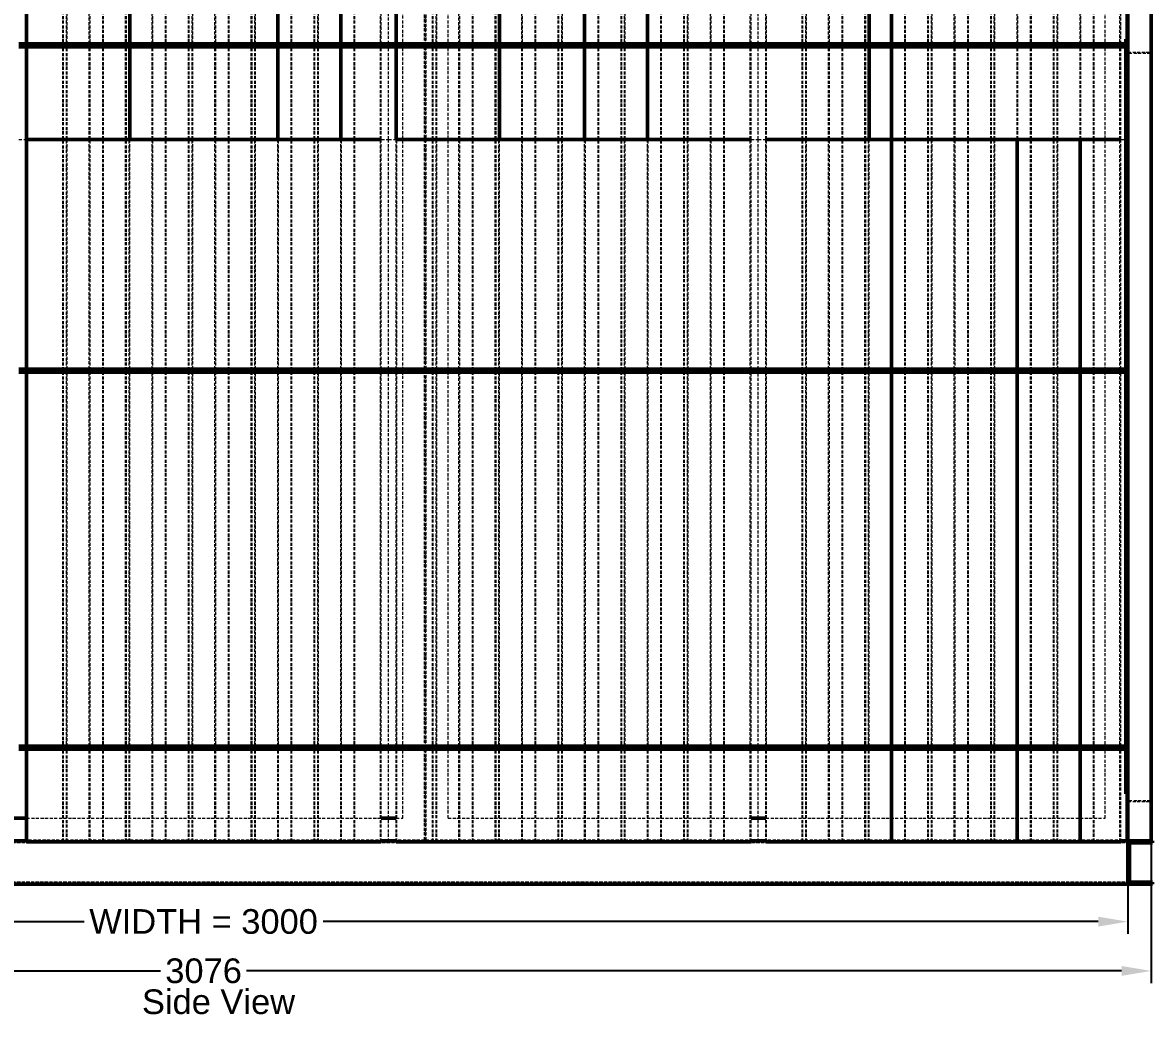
# Model space of a CAD drawing. Header units: millimetres. Extents: x 1091 to 14628, y 360 to 10440.
# Drawn here: x 2578 to 4412, y 6223 to 7833 of the extents above; entities that cross this region are included whole.
import ezdxf

# ---------------------------------------------------------------- set-up
doc = ezdxf.new("R2010")
doc.units = ezdxf.units.MM
doc.linetypes.add('Hidden', pattern=[15, 5, -3, 5, -2])
for name, color, linetype, lineweight in [('Default', 7, 'Continuous', 50), ('Edges', 7, 'Hidden', 15), ('HiddenEdges', 2, 'Hidden', 15), ('HiddenSilhouettes', 2, 'Hidden', 15), ('HiddenWires', 7, 'Hidden', 15), ('Silhouettes', 7, 'Continuous', 50), ('Wires', 7, 'Hidden', 15)]:
    doc.layers.add(name, color=color, linetype=linetype, lineweight=lineweight)
doc.layers.add('Dimension', color=7, linetype='Continuous', lineweight=50, true_color=0x6495ed)
doc.styles.add('Default', font='arial.ttf')
doc.dimstyles.get("Standard").update_dxf_attribs({"dimtxt": 0.18, "dimasz": 0.18, "dimexe": 0.18, "dimexo": 0.0625, "dimgap": 0.09, "dimtad": 0, "dimtih": 1, "dimtoh": 1, "dimdec": 4, "dimzin": 0, "dimdsep": 46, "dimtxsty": 'Standard', "dimcen": 0.09, "dimadec": 0, "dimazin": 0, "dimtfac": 1, "dimtdec": 4, "dimtofl": 0, "dimtmove": 0, "dimatfit": 3, "dimfxl": 1, "dimtolj": 1, "dimtzin": 0, "dimarcsym": 0})

# ---------------------------------------------------------------- blocks, each defined once
blk = doc.blocks.new('Left')
at = {"layer": 'Edges'}
for points in [[(-221.5, -575.2, 0), (-221.5, 31.8, 0)], [(-185.5, -575.2, 0), (-185.5, 31.8, 0)], [(-83.5, -575.2, 0), (-83.5, 31.8, 0)], [(-17.5, -575.2, 0), (-17.5, 31.8, 0)], [(18.5, -575.2, 0), (18.5, 31.8, 0)], [(84.5, -575.2, 0), (84.5, 31.8, 0)], [(186.5, -575.2, 0), (186.5, 31.8, 0)], [(288.5, -575.2, 0), (288.5, 31.8, 0)], [(378.5, -575.2, 0), (378.5, 31.8, 0)], [(414.5, -575.2, 0), (414.5, 31.8, 0)], [(516.5, -575.2, 0), (516.5, 31.8, 0)], [(582.5, -575.2, 0), (582.5, 31.8, 0)], [(684.5, -575.2, 0), (684.5, 31.8, 0)], [(786.5, -575.2, 0), (786.5, 31.8, 0)], [(822.5, -575.2, 0), (822.5, 31.8, 0)], [(888.5, -575.2, 0), (888.5, 31.8, 0)], [(912.5, -575.2, 0), (912.5, 31.8, 0)], [(978.5, -575.2, 0), (978.5, 31.8, 0)], [(1014.5, -575.2, 0), (1014.5, 31.8, 0)], [(1182.5, -575.2, 0), (1182.5, 31.8, 0)], [(1218.5, -575.2, 0), (1218.5, 31.8, 0)], [(1284.5, -575.2, 0), (1284.5, 31.8, 0)], [(1320.5, -575.2, 0), (1320.5, 31.8, 0)], [(1386.5, -575.2, 0), (1386.5, 31.8, 0)], [(1422.5, -575.2, 0), (1422.5, 31.8, 0)], [(1488.5, -575.2, 0), (1488.5, 31.8, 0)], [(-221.5, -730.2, 0), (-221.5, -580.2, 0)], [(-185.5, -730.2, 0), (-185.5, -580.2, 0)], [(-83.5, -730.2, 0), (-83.5, -580.2, 0)], [(-17.5, -730.2, 0), (-17.5, -580.2, 0)], [(18.5, -730.2, 0), (18.5, -580.2, 0)], [(84.5, -730.2, 0), (84.5, -580.2, 0)], [(186.5, -730.2, 0), (186.5, -580.2, 0)], [(288.5, -730.2, 0), (288.5, -580.2, 0)], [(378.5, -730.2, 0), (378.5, -580.2, 0)], [(414.5, -730.2, 0), (414.5, -580.2, 0)], [(516.5, -730.2, 0), (516.5, -580.2, 0)], [(582.5, -730.2, 0), (582.5, -580.2, 0)], [(684.5, -730.2, 0), (684.5, -580.2, 0)], [(786.5, -730.2, 0), (786.5, -580.2, 0)], [(822.5, -730.2, 0), (822.5, -580.2, 0)], [(888.5, -730.2, 0), (888.5, -580.2, 0)], [(912.5, -730.2, 0), (912.5, -580.2, 0)], [(978.5, -730.2, 0), (978.5, -580.2, 0)], [(1014.5, -730.2, 0), (1014.5, -580.2, 0)], [(1182.5, -730.2, 0), (1182.5, -580.2, 0)], [(1218.5, -730.2, 0), (1218.5, -580.2, 0)], [(1284.5, -730.2, 0), (1284.5, -580.2, 0)], [(1320.5, -730.2, 0), (1320.5, -580.2, 0)], [(1386.5, -730.2, 0), (1386.5, -580.2, 0)], [(1422.5, -730.2, 0), (1422.5, -580.2, 0)], [(1488.5, -730.2, 0), (1488.5, -580.2, 0)], [(-221.5, -1103.2, 0), (-221.5, -730.2, 0)], [(-185.5, -1103.2, 0), (-185.5, -730.2, 0)], [(-119.5, -1103.2, 0), (-119.5, -730.2, 0)], [(-83.5, -1103.2, 0), (-83.5, -730.2, 0)], [(-17.5, -1103.2, 0), (-17.5, -730.2, 0)], [(18.5, -1103.2, 0), (18.5, -730.2, 0)], [(84.5, -1103.2, 0), (84.5, -730.2, 0)], [(120.5, -1103.2, 0), (120.5, -730.2, 0)], [(186.5, -1103.2, 0), (186.5, -730.2, 0)], [(222.5, -1103.2, 0), (222.5, -730.2, 0)], [(288.5, -1103.2, 0), (288.5, -730.2, 0)], [(312.5, -1103.2, 0), (312.5, -730.2, 0)], [(378.5, -1103.2, 0), (378.5, -730.2, 0)], [(414.5, -1103.2, 0), (414.5, -730.2, 0)], [(480.5, -1103.2, 0), (480.5, -730.2, 0)], [(516.5, -1103.2, 0), (516.5, -730.2, 0)], [(582.5, -1103.2, 0), (582.5, -730.2, 0)], [(618.5, -1103.2, 0), (618.5, -730.2, 0)], [(684.5, -1103.2, 0), (684.5, -730.2, 0)], [(720.5, -1103.2, 0), (720.5, -730.2, 0)], [(786.5, -1103.2, 0), (786.5, -730.2, 0)], [(822.5, -1103.2, 0), (822.5, -730.2, 0)], [(888.5, -1103.2, 0), (888.5, -730.2, 0)], [(912.5, -1103.2, 0), (912.5, -730.2, 0)], [(978.5, -1103.2, 0), (978.5, -730.2, 0)], [(1014.5, -1103.2, 0), (1014.5, -730.2, 0)], [(1080.5, -1103.2, 0), (1080.5, -730.2, 0)], [(1182.5, -1103.2, 0), (1182.5, -730.2, 0)], [(1218.5, -1103.2, 0), (1218.5, -730.2, 0)], [(1284.5, -1103.2, 0), (1284.5, -730.2, 0)], [(1386.5, -1103.2, 0), (1386.5, -730.2, 0)], [(1488.5, -1103.2, 0), (1488.5, -730.2, 0)], [(-221.5, -1715.2, 0), (-221.5, -1108.2, 0)], [(-185.5, -1715.2, 0), (-185.5, -1108.2, 0)], [(-119.5, -1715.2, 0), (-119.5, -1108.2, 0)], [(-83.5, -1715.2, 0), (-83.5, -1108.2, 0)], [(-17.5, -1715.2, 0), (-17.5, -1108.2, 0)], [(18.5, -1715.2, 0), (18.5, -1108.2, 0)], [(84.5, -1715.2, 0), (84.5, -1108.2, 0)], [(120.5, -1715.2, 0), (120.5, -1108.2, 0)], [(186.5, -1715.2, 0), (186.5, -1108.2, 0)], [(222.5, -1715.2, 0), (222.5, -1108.2, 0)], [(288.5, -1715.2, 0), (288.5, -1108.2, 0)], [(312.5, -1715.2, 0), (312.5, -1108.2, 0)], [(378.5, -1715.2, 0), (378.5, -1108.2, 0)], [(414.5, -1715.2, 0), (414.5, -1108.2, 0)], [(480.5, -1715.2, 0), (480.5, -1108.2, 0)], [(516.5, -1715.2, 0), (516.5, -1108.2, 0)], [(582.5, -1715.2, 0), (582.5, -1108.2, 0)], [(618.5, -1715.2, 0), (618.5, -1108.2, 0)], [(684.5, -1715.2, 0), (684.5, -1108.2, 0)], [(720.5, -1715.2, 0), (720.5, -1108.2, 0)], [(786.5, -1715.2, 0), (786.5, -1108.2, 0)], [(822.5, -1715.2, 0), (822.5, -1108.2, 0)], [(888.5, -1715.2, 0), (888.5, -1108.2, 0)], [(912.5, -1715.2, 0), (912.5, -1108.2, 0)], [(978.5, -1715.2, 0), (978.5, -1108.2, 0)], [(1014.5, -1715.2, 0), (1014.5, -1108.2, 0)], [(1080.5, -1715.2, 0), (1080.5, -1108.2, 0)], [(1182.5, -1715.2, 0), (1182.5, -1108.2, 0)], [(1218.5, -1715.2, 0), (1218.5, -1108.2, 0)], [(1284.5, -1715.2, 0), (1284.5, -1108.2, 0)], [(1386.5, -1715.2, 0), (1386.5, -1108.2, 0)], [(1488.5, -1715.2, 0), (1488.5, -1108.2, 0)], [(-221.5, -1870.2, 0), (-221.5, -1720.2, 0)], [(-185.5, -1870.2, 0), (-185.5, -1720.2, 0)], [(-119.5, -1870.2, 0), (-119.5, -1720.2, 0)], [(-83.5, -1870.2, 0), (-83.5, -1720.2, 0)], [(-17.5, -1870.2, 0), (-17.5, -1720.2, 0)], [(18.5, -1870.2, 0), (18.5, -1720.2, 0)], [(84.5, -1870.2, 0), (84.5, -1720.2, 0)], [(120.5, -1870.2, 0), (120.5, -1720.2, 0)], [(186.5, -1870.2, 0), (186.5, -1720.2, 0)], [(222.5, -1870.2, 0), (222.5, -1720.2, 0)], [(288.5, -1870.2, 0), (288.5, -1720.2, 0)], [(312.5, -1870.2, 0), (312.5, -1720.2, 0)], [(378.5, -1870.2, 0), (378.5, -1720.2, 0)], [(414.5, -1870.2, 0), (414.5, -1720.2, 0)], [(480.5, -1870.2, 0), (480.5, -1720.2, 0)], [(516.5, -1870.2, 0), (516.5, -1720.2, 0)], [(582.5, -1870.2, 0), (582.5, -1720.2, 0)], [(618.5, -1870.2, 0), (618.5, -1720.2, 0)], [(684.5, -1870.2, 0), (684.5, -1720.2, 0)], [(720.5, -1870.2, 0), (720.5, -1720.2, 0)], [(786.5, -1870.2, 0), (786.5, -1720.2, 0)], [(822.5, -1870.2, 0), (822.5, -1720.2, 0)], [(888.5, -1870.2, 0), (888.5, -1720.2, 0)], [(912.5, -1870.2, 0), (912.5, -1720.2, 0)], [(978.5, -1870.2, 0), (978.5, -1720.2, 0)], [(1014.5, -1870.2, 0), (1014.5, -1720.2, 0)], [(1080.5, -1870.2, 0), (1080.5, -1720.2, 0)], [(1182.5, -1870.2, 0), (1182.5, -1720.2, 0)], [(1218.5, -1870.2, 0), (1218.5, -1720.2, 0)], [(1284.5, -1870.2, 0), (1284.5, -1720.2, 0)], [(1386.5, -1870.2, 0), (1386.5, -1720.2, 0)], [(1488.5, -1870.2, 0), (1488.5, -1720.2, 0)]]:
    blk.add_polyline3d(points, dxfattribs=at)
at = {"layer": 'HiddenEdges'}
for points in [[(358.8, -1867.8, 0), (358.8, 519.8, 0)], [(361.2, -1867.8, 0), (361.2, 519.8, 0)], [(1536.8, -1867.8, 0), (1536.8, 519.8, 0)], [(-228.5, -730.2, 0), (-228.5, 409.8, 0)], [(-163.7, -730.2, 0), (-163.7, 409.8, 0)], [(-162.5, -730.2, 0), (-162.5, 409.8, 0)], [(-126.5, -730.2, 0), (-126.5, 409.8, 0)], [(-125.3, -730.2, 0), (-125.3, 409.8, 0)], [(-82.3, -730.2, 0), (-82.3, 409.8, 0)], [(-60.5, -730.2, 0), (-60.5, 409.8, 0)], [(-23.3, -730.2, 0), (-23.3, 409.8, 0)], [(40.3, -730.2, 0), (40.3, 409.8, 0)], [(41.5, -730.2, 0), (41.5, 409.8, 0)], [(142.3, -730.2, 0), (142.3, 409.8, 0)], [(143.5, -730.2, 0), (143.5, 409.8, 0)], [(179.5, -730.2, 0), (179.5, 409.8, 0)], [(223.7, -730.2, 0), (223.7, 409.8, 0)], [(244.3, -730.2, 0), (244.3, 409.8, 0)], [(245.5, -730.2, 0), (245.5, 409.8, 0)], [(371.5, -730.2, 0), (371.5, 409.8, 0)], [(377.3, -730.2, 0), (377.3, 409.8, 0)], [(415.7, -730.2, 0), (415.7, 409.8, 0)], [(436.3, -730.2, 0), (436.3, 409.8, 0)], [(437.5, -730.2, 0), (437.5, 409.8, 0)], [(473.5, -730.2, 0), (473.5, 409.8, 0)], [(474.7, -730.2, 0), (474.7, 409.8, 0)], [(517.7, -730.2, 0), (517.7, 409.8, 0)], [(538.3, -730.2, 0), (538.3, 409.8, 0)], [(539.5, -730.2, 0), (539.5, 409.8, 0)], [(640.3, -730.2, 0), (640.3, 409.8, 0)], [(641.5, -730.2, 0), (641.5, 409.8, 0)], [(677.5, -730.2, 0), (677.5, 409.8, 0)], [(721.7, -730.2, 0), (721.7, 409.8, 0)], [(780.7, -730.2, 0), (780.7, 409.8, 0)], [(823.7, -730.2, 0), (823.7, 409.8, 0)], [(844.3, -730.2, 0), (844.3, 409.8, 0)], [(971.5, -730.2, 0), (971.5, 409.8, 0)], [(1037.5, -730.2, 0), (1037.5, 409.8, 0)], [(1073.5, -730.2, 0), (1073.5, 409.8, 0)], [(1074.7, -730.2, 0), (1074.7, 409.8, 0)], [(1117.7, -730.2, 0), (1117.7, 409.8, 0)], [(1139.5, -730.2, 0), (1139.5, 409.8, 0)], [(1176.7, -730.2, 0), (1176.7, 409.8, 0)], [(1240.3, -730.2, 0), (1240.3, 409.8, 0)], [(1241.5, -730.2, 0), (1241.5, 409.8, 0)], [(1277.5, -730.2, 0), (1277.5, 409.8, 0)], [(1278.7, -730.2, 0), (1278.7, 409.8, 0)], [(1342.3, -730.2, 0), (1342.3, 409.8, 0)], [(1379.5, -730.2, 0), (1379.5, 409.8, 0)], [(1380.7, -730.2, 0), (1380.7, 409.8, 0)], [(1444.3, -730.2, 0), (1444.3, 409.8, 0)], [(1445.5, -730.2, 0), (1445.5, 409.8, 0)], [(-221.5, -580.2, 0), (-221.5, -575.2, 0)], [(-185.5, -580.2, 0), (-185.5, -575.2, 0)], [(-83.5, -580.2, 0), (-83.5, -575.2, 0)], [(-17.5, -580.2, 0), (-17.5, -575.2, 0)], [(18.5, -580.2, 0), (18.5, -575.2, 0)], [(84.5, -580.2, 0), (84.5, -575.2, 0)], [(186.5, -580.2, 0), (186.5, -575.2, 0)], [(288.5, -580.2, 0), (288.5, -575.2, 0)], [(378.5, -580.2, 0), (378.5, -575.2, 0)], [(414.5, -580.2, 0), (414.5, -575.2, 0)], [(516.5, -580.2, 0), (516.5, -575.2, 0)], [(582.5, -580.2, 0), (582.5, -575.2, 0)], [(684.5, -580.2, 0), (684.5, -575.2, 0)], [(786.5, -580.2, 0), (786.5, -575.2, 0)], [(822.5, -580.2, 0), (822.5, -575.2, 0)], [(888.5, -580.2, 0), (888.5, -575.2, 0)], [(912.5, -580.2, 0), (912.5, -575.2, 0)], [(978.5, -580.2, 0), (978.5, -575.2, 0)], [(1014.5, -580.2, 0), (1014.5, -575.2, 0)], [(1182.5, -580.2, 0), (1182.5, -575.2, 0)], [(1218.5, -580.2, 0), (1218.5, -575.2, 0)], [(1284.5, -580.2, 0), (1284.5, -575.2, 0)], [(1320.5, -580.2, 0), (1320.5, -575.2, 0)], [(1386.5, -580.2, 0), (1386.5, -575.2, 0)], [(1422.5, -580.2, 0), (1422.5, -575.2, 0)], [(1488.5, -580.2, 0), (1488.5, -575.2, 0)], [(1500, -590.2, 0), (1498.8, -590.2, 0)], [(-286.3, -1870.2, 0), (-286.3, -730.2, 0)], [(-227.3, -1870.2, 0), (-227.3, -730.2, 0)], [(-163.7, -1870.2, 0), (-163.7, -730.2, 0)], [(-126.5, -1870.2, 0), (-126.5, -730.2, 0)], [(-125.3, -1870.2, 0), (-125.3, -730.2, 0)], [(-61.7, -1870.2, 0), (-61.7, -730.2, 0)], [(-60.5, -1870.2, 0), (-60.5, -730.2, 0)], [(-24.5, -1870.2, 0), (-24.5, -730.2, 0)], [(-23.3, -1870.2, 0), (-23.3, -730.2, 0)], [(40.3, -1870.2, 0), (40.3, -730.2, 0)], [(41.5, -1870.2, 0), (41.5, -730.2, 0)], [(77.5, -1870.2, 0), (77.5, -730.2, 0)], [(78.7, -1870.2, 0), (78.7, -730.2, 0)], [(142.3, -1870.2, 0), (142.3, -730.2, 0)], [(143.5, -1870.2, 0), (143.5, -730.2, 0)], [(179.5, -1870.2, 0), (179.5, -730.2, 0)], [(180.7, -1870.2, 0), (180.7, -730.2, 0)], [(244.3, -1870.2, 0), (244.3, -730.2, 0)], [(245.5, -1870.2, 0), (245.5, -730.2, 0)], [(371.5, -1870.2, 0), (371.5, -730.2, 0)], [(372.7, -1870.2, 0), (372.7, -730.2, 0)], [(415.7, -1870.2, 0), (415.7, -730.2, 0)], [(436.3, -1870.2, 0), (436.3, -730.2, 0)], [(437.5, -1870.2, 0), (437.5, -730.2, 0)], [(473.5, -1870.2, 0), (473.5, -730.2, 0)], [(474.7, -1870.2, 0), (474.7, -730.2, 0)], [(539.5, -1870.2, 0), (539.5, -730.2, 0)], [(575.5, -1870.2, 0), (575.5, -730.2, 0)], [(576.7, -1870.2, 0), (576.7, -730.2, 0)], [(640.3, -1870.2, 0), (640.3, -730.2, 0)], [(641.5, -1870.2, 0), (641.5, -730.2, 0)], [(677.5, -1870.2, 0), (677.5, -730.2, 0)], [(678.7, -1870.2, 0), (678.7, -730.2, 0)], [(742.3, -1870.2, 0), (742.3, -730.2, 0)], [(743.5, -1870.2, 0), (743.5, -730.2, 0)], [(779.5, -1870.2, 0), (779.5, -730.2, 0)], [(780.7, -1870.2, 0), (780.7, -730.2, 0)], [(844.3, -1870.2, 0), (844.3, -730.2, 0)], [(845.5, -1870.2, 0), (845.5, -730.2, 0)], [(971.5, -1870.2, 0), (971.5, -730.2, 0)], [(972.7, -1870.2, 0), (972.7, -730.2, 0)], [(1037.5, -1870.2, 0), (1037.5, -730.2, 0)], [(1073.5, -1870.2, 0), (1073.5, -730.2, 0)], [(1074.7, -1870.2, 0), (1074.7, -730.2, 0)], [(1138.3, -1870.2, 0), (1138.3, -730.2, 0)], [(1139.5, -1870.2, 0), (1139.5, -730.2, 0)], [(1175.5, -1870.2, 0), (1175.5, -730.2, 0)], [(1176.7, -1870.2, 0), (1176.7, -730.2, 0)], [(1219.7, -1870.2, 0), (1219.7, -730.2, 0)], [(1241.5, -1870.2, 0), (1241.5, -730.2, 0)], [(1277.5, -1870.2, 0), (1277.5, -730.2, 0)], [(1343.5, -1870.2, 0), (1343.5, -730.2, 0)], [(1379.5, -1870.2, 0), (1379.5, -730.2, 0)], [(1380.7, -1870.2, 0), (1380.7, -730.2, 0)], [(1385.3, -1870.2, 0), (1385.3, -730.2, 0)], [(1423.7, -1870.2, 0), (1423.7, -730.2, 0)], [(1445.5, -1870.2, 0), (1445.5, -730.2, 0)], [(1487.3, -1870.2, 0), (1487.3, -730.2, 0)], [(-221.5, -1108.2, 0), (-221.5, -1103.2, 0)], [(-185.5, -1108.2, 0), (-185.5, -1103.2, 0)], [(-119.5, -1108.2, 0), (-119.5, -1103.2, 0)], [(-83.5, -1108.2, 0), (-83.5, -1103.2, 0)], [(-17.5, -1108.2, 0), (-17.5, -1103.2, 0)], [(18.5, -1108.2, 0), (18.5, -1103.2, 0)], [(84.5, -1108.2, 0), (84.5, -1103.2, 0)], [(120.5, -1108.2, 0), (120.5, -1103.2, 0)], [(186.5, -1108.2, 0), (186.5, -1103.2, 0)], [(222.5, -1108.2, 0), (222.5, -1103.2, 0)], [(288.5, -1108.2, 0), (288.5, -1103.2, 0)], [(312.5, -1108.2, 0), (312.5, -1103.2, 0)], [(378.5, -1108.2, 0), (378.5, -1103.2, 0)], [(414.5, -1108.2, 0), (414.5, -1103.2, 0)], [(480.5, -1108.2, 0), (480.5, -1103.2, 0)], [(516.5, -1108.2, 0), (516.5, -1103.2, 0)], [(582.5, -1108.2, 0), (582.5, -1103.2, 0)], [(618.5, -1108.2, 0), (618.5, -1103.2, 0)], [(684.5, -1108.2, 0), (684.5, -1103.2, 0)], [(720.5, -1108.2, 0), (720.5, -1103.2, 0)], [(786.5, -1108.2, 0), (786.5, -1103.2, 0)], [(822.5, -1108.2, 0), (822.5, -1103.2, 0)], [(888.5, -1108.2, 0), (888.5, -1103.2, 0)], [(912.5, -1108.2, 0), (912.5, -1103.2, 0)], [(978.5, -1108.2, 0), (978.5, -1103.2, 0)], [(1014.5, -1108.2, 0), (1014.5, -1103.2, 0)], [(1080.5, -1108.2, 0), (1080.5, -1103.2, 0)], [(1182.5, -1108.2, 0), (1182.5, -1103.2, 0)], [(1218.5, -1108.2, 0), (1218.5, -1103.2, 0)], [(1284.5, -1108.2, 0), (1284.5, -1103.2, 0)], [(1386.5, -1108.2, 0), (1386.5, -1103.2, 0)], [(1488.5, -1108.2, 0), (1488.5, -1103.2, 0)], [(-221.5, -1720.2, 0), (-221.5, -1715.2, 0)], [(-185.5, -1720.2, 0), (-185.5, -1715.2, 0)], [(-119.5, -1720.2, 0), (-119.5, -1715.2, 0)], [(-83.5, -1720.2, 0), (-83.5, -1715.2, 0)], [(-17.5, -1720.2, 0), (-17.5, -1715.2, 0)], [(18.5, -1720.2, 0), (18.5, -1715.2, 0)], [(84.5, -1720.2, 0), (84.5, -1715.2, 0)], [(120.5, -1720.2, 0), (120.5, -1715.2, 0)], [(186.5, -1720.2, 0), (186.5, -1715.2, 0)], [(222.5, -1720.2, 0), (222.5, -1715.2, 0)], [(288.5, -1720.2, 0), (288.5, -1715.2, 0)], [(312.5, -1720.2, 0), (312.5, -1715.2, 0)], [(378.5, -1720.2, 0), (378.5, -1715.2, 0)], [(414.5, -1720.2, 0), (414.5, -1715.2, 0)], [(480.5, -1720.2, 0), (480.5, -1715.2, 0)], [(516.5, -1720.2, 0), (516.5, -1715.2, 0)], [(582.5, -1720.2, 0), (582.5, -1715.2, 0)], [(618.5, -1720.2, 0), (618.5, -1715.2, 0)], [(684.5, -1720.2, 0), (684.5, -1715.2, 0)], [(720.5, -1720.2, 0), (720.5, -1715.2, 0)], [(786.5, -1720.2, 0), (786.5, -1715.2, 0)], [(822.5, -1720.2, 0), (822.5, -1715.2, 0)], [(888.5, -1720.2, 0), (888.5, -1715.2, 0)], [(912.5, -1720.2, 0), (912.5, -1715.2, 0)], [(978.5, -1720.2, 0), (978.5, -1715.2, 0)], [(1014.5, -1720.2, 0), (1014.5, -1715.2, 0)], [(1080.5, -1720.2, 0), (1080.5, -1715.2, 0)], [(1182.5, -1720.2, 0), (1182.5, -1715.2, 0)], [(1218.5, -1720.2, 0), (1218.5, -1715.2, 0)], [(1284.5, -1720.2, 0), (1284.5, -1715.2, 0)], [(1386.5, -1720.2, 0), (1386.5, -1715.2, 0)], [(1488.5, -1720.2, 0), (1488.5, -1715.2, 0)], [(1500, -1770.2, 0), (1498.8, -1770.2, 0)], [(1540, -1869, 0), (-1540, -1869, 0)], [(358.8, -1867.8, 0), (-778.8, -1867.8, 0)], [(1498.8, -1867.8, 0), (361.2, -1867.8, 0)], [(1536.8, -1867.8, 0), (1500, -1867.8, 0)], [(1538, -1854, 0), (1536.8, -1854, 0)], [(1540, -1872, 0), (-1540, -1872, 0)], [(1503, -1872, 0), (-1503, -1872, 0)], [(1540, -1936, 0), (-1540, -1936, 0)], [(1540, -1939, 0), (-1540, -1939, 0)], [(1503, -1936, 0), (-1503, -1936, 0)]]:
    blk.add_polyline3d(points, dxfattribs=at)
at = {"layer": 'HiddenSilhouettes'}
for points in [[(-286.3, -730.2, 0), (-286.3, 409.8, 0)], [(-227.3, -730.2, 0), (-227.3, 409.8, 0)], [(-222.7, -730.2, 0), (-222.7, 409.8, 0)], [(-184.3, -730.2, 0), (-184.3, 409.8, 0)], [(-120.7, -730.2, 0), (-120.7, 409.8, 0)], [(-61.7, -730.2, 0), (-61.7, 409.8, 0)], [(-24.5, -730.2, 0), (-24.5, 409.8, 0)], [(-18.7, -730.2, 0), (-18.7, 409.8, 0)], [(19.7, -730.2, 0), (19.7, 409.8, 0)], [(77.5, -730.2, 0), (77.5, 409.8, 0)], [(78.7, -730.2, 0), (78.7, 409.8, 0)], [(83.3, -730.2, 0), (83.3, 409.8, 0)], [(121.7, -730.2, 0), (121.7, 409.8, 0)], [(180.7, -730.2, 0), (180.7, 409.8, 0)], [(185.3, -730.2, 0), (185.3, 409.8, 0)], [(287.3, -730.2, 0), (287.3, 409.8, 0)], [(313.7, -730.2, 0), (313.7, 409.8, 0)], [(323.2, -1832.2, 0), (323.2, 409.8, 0)], [(360, -1869, 0), (360, 409.8, 0)], [(372.7, -730.2, 0), (372.7, 409.8, 0)], [(396.8, -1832.2, 0), (396.8, 409.8, 0)], [(479.3, -730.2, 0), (479.3, 409.8, 0)], [(575.5, -730.2, 0), (575.5, 409.8, 0)], [(576.7, -730.2, 0), (576.7, 409.8, 0)], [(581.3, -730.2, 0), (581.3, 409.8, 0)], [(619.7, -730.2, 0), (619.7, 409.8, 0)], [(678.7, -730.2, 0), (678.7, 409.8, 0)], [(683.3, -730.2, 0), (683.3, 409.8, 0)], [(742.3, -730.2, 0), (742.3, 409.8, 0)], [(743.5, -730.2, 0), (743.5, 409.8, 0)], [(779.5, -730.2, 0), (779.5, 409.8, 0)], [(785.3, -730.2, 0), (785.3, 409.8, 0)], [(845.5, -730.2, 0), (845.5, 409.8, 0)], [(887.3, -730.2, 0), (887.3, 409.8, 0)], [(913.7, -730.2, 0), (913.7, 409.8, 0)], [(972.7, -730.2, 0), (972.7, 409.8, 0)], [(977.3, -730.2, 0), (977.3, 409.8, 0)], [(1015.7, -730.2, 0), (1015.7, 409.8, 0)], [(1036.3, -730.2, 0), (1036.3, 409.8, 0)], [(1079.3, -730.2, 0), (1079.3, 409.8, 0)], [(1138.3, -730.2, 0), (1138.3, 409.8, 0)], [(1175.5, -730.2, 0), (1175.5, 409.8, 0)], [(1181.3, -730.2, 0), (1181.3, 409.8, 0)], [(1219.7, -730.2, 0), (1219.7, 409.8, 0)], [(1283.3, -730.2, 0), (1283.3, 409.8, 0)], [(1321.7, -730.2, 0), (1321.7, 409.8, 0)], [(1343.5, -730.2, 0), (1343.5, 409.8, 0)], [(1385.3, -730.2, 0), (1385.3, 409.8, 0)], [(1423.7, -730.2, 0), (1423.7, 409.8, 0)], [(1463.2, -1832.2, 0), (1463.2, 409.8, 0)], [(1487.3, -730.2, 0), (1487.3, 409.8, 0)], [(1498.8, -567.7, 0), (1500, -567.7, 0)], [(-287.5, -580.2, 0), (-287.5, -575.2, 0)], [(-285, -580.2, 0), (-285, -575.2, 0)], [(-275, -580.2, 0), (-275, -575.2, 0)], [(-119.5, -580.2, 0), (-119.5, -575.2, 0)], [(120.5, -580.2, 0), (120.5, -575.2, 0)], [(222.5, -580.2, 0), (222.5, -575.2, 0)], [(275, -580.2, 0), (275, -575.2, 0)], [(285, -580.2, 0), (285, -575.2, 0)], [(312.5, -580.2, 0), (312.5, -575.2, 0)], [(315, -580.2, 0), (315, -575.2, 0)], [(325, -580.2, 0), (325, -575.2, 0)], [(480.5, -580.2, 0), (480.5, -575.2, 0)], [(618.5, -580.2, 0), (618.5, -575.2, 0)], [(720.5, -580.2, 0), (720.5, -575.2, 0)], [(875, -580.2, 0), (875, -575.2, 0)], [(885, -580.2, 0), (885, -575.2, 0)], [(915, -580.2, 0), (915, -575.2, 0)], [(925, -580.2, 0), (925, -575.2, 0)], [(1080.5, -580.2, 0), (1080.5, -575.2, 0)], [(1116.5, -580.2, 0), (1116.5, -575.2, 0)], [(1475, -580.2, 0), (1475, -575.2, 0)], [(1485, -580.2, 0), (1485, -575.2, 0)], [(1497, -580.2, 0), (1497, -575.2, 0)], [(1498.8, -580.2, 0), (1498.8, -575.2, 0)], [(1500, -588.6, 0), (1538, -588.6, 0)], [(1500, -590.2, 0), (1501.6, -590.2, 0)], [(1501.6, -590.2, 0), (1536.4, -590.2, 0)], [(1501.6, -664.6, 0), (1501.6, -590.2, 0)], [(1536.4, -664.6, 0), (1536.4, -590.2, 0)], [(1497, -612.7, 0), (1500, -612.7, 0)], [(1501.6, -727.1, 0), (1501.6, -605.9, 0)], [(1500, -664.6, 0), (1501.6, -664.6, 0)], [(1500, -666.2, 0), (1501.6, -666.2, 0)], [(1501.6, -1768.6, 0), (1501.6, -666.2, 0)], [(1536.4, -664.6, 0), (1538, -664.6, 0)], [(-228.5, -1870.2, 0), (-228.5, -730.2, 0)], [(-228.5, -730.2, 0), (-162.5, -730.2, 0)], [(-227.3, -730.2, 0), (-221.5, -730.2, 0)], [(-222.7, -1870.2, 0), (-222.7, -730.2, 0)], [(-185.5, -730.2, 0), (-163.7, -730.2, 0)], [(-184.3, -1870.2, 0), (-184.3, -730.2, 0)], [(-162.5, -1870.2, 0), (-162.5, -730.2, 0)], [(-126.5, -730.2, 0), (-60.5, -730.2, 0)], [(-125.3, -730.2, 0), (-119.5, -730.2, 0)], [(-120.7, -1870.2, 0), (-120.7, -730.2, 0)], [(-83.5, -730.2, 0), (-61.7, -730.2, 0)], [(-82.3, -1870.2, 0), (-82.3, -730.2, 0)], [(-24.5, -730.2, 0), (41.5, -730.2, 0)], [(-23.3, -730.2, 0), (-17.5, -730.2, 0)], [(-18.7, -1870.2, 0), (-18.7, -730.2, 0)], [(18.5, -730.2, 0), (40.3, -730.2, 0)], [(19.7, -1870.2, 0), (19.7, -730.2, 0)], [(77.5, -730.2, 0), (143.5, -730.2, 0)], [(78.7, -730.2, 0), (84.5, -730.2, 0)], [(83.3, -1870.2, 0), (83.3, -730.2, 0)], [(120.5, -730.2, 0), (142.3, -730.2, 0)], [(121.7, -1870.2, 0), (121.7, -730.2, 0)], [(179.5, -730.2, 0), (245.5, -730.2, 0)], [(180.7, -730.2, 0), (186.5, -730.2, 0)], [(185.3, -1870.2, 0), (185.3, -730.2, 0)], [(222.5, -730.2, 0), (244.3, -730.2, 0)], [(223.7, -1870.2, 0), (223.7, -730.2, 0)], [(287.3, -1870.2, 0), (287.3, -730.2, 0)], [(313.7, -1870.2, 0), (313.7, -730.2, 0)], [(371.5, -730.2, 0), (437.5, -730.2, 0)], [(372.7, -730.2, 0), (378.5, -730.2, 0)], [(377.3, -1870.2, 0), (377.3, -730.2, 0)], [(414.5, -730.2, 0), (436.3, -730.2, 0)], [(473.5, -730.2, 0), (539.5, -730.2, 0)], [(474.7, -730.2, 0), (480.5, -730.2, 0)], [(479.3, -1870.2, 0), (479.3, -730.2, 0)], [(516.5, -730.2, 0), (538.3, -730.2, 0)], [(517.7, -1870.2, 0), (517.7, -730.2, 0)], [(538.3, -1870.2, 0), (538.3, -730.2, 0)], [(577.5, -730.2, 0), (582.5, -730.2, 0)], [(577.5, -730.2, 0), (641.5, -730.2, 0)], [(581.3, -1870.2, 0), (581.3, -730.2, 0)], [(618.5, -730.2, 0), (640.3, -730.2, 0)], [(619.7, -1870.2, 0), (619.7, -730.2, 0)], [(677.5, -730.2, 0), (743.5, -730.2, 0)], [(678.7, -730.2, 0), (684.5, -730.2, 0)], [(683.3, -1870.2, 0), (683.3, -730.2, 0)], [(720.5, -730.2, 0), (742.3, -730.2, 0)], [(721.7, -1870.2, 0), (721.7, -730.2, 0)], [(779.5, -730.2, 0), (845.5, -730.2, 0)], [(780.7, -730.2, 0), (786.5, -730.2, 0)], [(785.3, -1870.2, 0), (785.3, -730.2, 0)], [(822.5, -730.2, 0), (844.3, -730.2, 0)], [(823.7, -1870.2, 0), (823.7, -730.2, 0)], [(887.3, -1870.2, 0), (887.3, -730.2, 0)], [(913.7, -1870.2, 0), (913.7, -730.2, 0)], [(971.5, -730.2, 0), (1037.5, -730.2, 0)], [(972.7, -730.2, 0), (978.5, -730.2, 0)], [(977.3, -1870.2, 0), (977.3, -730.2, 0)], [(1014.5, -730.2, 0), (1036.3, -730.2, 0)], [(1015.7, -1870.2, 0), (1015.7, -730.2, 0)], [(1036.3, -1870.2, 0), (1036.3, -730.2, 0)], [(1073.5, -730.2, 0), (1139.5, -730.2, 0)], [(1074.7, -730.2, 0), (1080.5, -730.2, 0)], [(1079.3, -1870.2, 0), (1079.3, -730.2, 0)], [(1116.5, -730.2, 0), (1138.3, -730.2, 0)], [(1117.7, -1870.2, 0), (1117.7, -730.2, 0)], [(1175.5, -730.2, 0), (1241.5, -730.2, 0)], [(1176.7, -730.2, 0), (1182.5, -730.2, 0)], [(1181.3, -1870.2, 0), (1181.3, -730.2, 0)], [(1218.5, -730.2, 0), (1240.3, -730.2, 0)], [(1240.3, -1870.2, 0), (1240.3, -730.2, 0)], [(1277.5, -730.2, 0), (1343.5, -730.2, 0)], [(1278.7, -1870.2, 0), (1278.7, -730.2, 0)], [(1278.7, -730.2, 0), (1284.5, -730.2, 0)], [(1283.3, -1870.2, 0), (1283.3, -730.2, 0)], [(1320.5, -730.2, 0), (1342.3, -730.2, 0)], [(1321.7, -1870.2, 0), (1321.7, -730.2, 0)], [(1342.3, -1870.2, 0), (1342.3, -730.2, 0)], [(1379.5, -730.2, 0), (1443.8, -730.2, 0)], [(1380.7, -730.2, 0), (1386.5, -730.2, 0)], [(1422.5, -730.2, 0), (1443.8, -730.2, 0)], [(1444.3, -1870.2, 0), (1444.3, -730.2, 0)], [(-287.5, -1108.2, 0), (-287.5, -1103.2, 0)], [(1116.5, -1108.2, 0), (1116.5, -1103.2, 0)], [(1320.5, -1108.2, 0), (1320.5, -1103.2, 0)], [(1422.5, -1108.2, 0), (1422.5, -1103.2, 0)], [(1497, -1108.2, 0), (1497, -1103.2, 0)], [(1498.8, -1108.2, 0), (1498.8, -1103.2, 0)], [(1501.6, -1770.2, 0), (1501.6, -1696.6, 0)], [(-287.5, -1720.2, 0), (-287.5, -1715.2, 0)], [(-285, -1720.2, 0), (-285, -1715.2, 0)], [(-275, -1720.2, 0), (-275, -1715.2, 0)], [(275, -1720.2, 0), (275, -1715.2, 0)], [(285, -1720.2, 0), (285, -1715.2, 0)], [(315, -1720.2, 0), (315, -1715.2, 0)], [(325, -1720.2, 0), (325, -1715.2, 0)], [(875, -1720.2, 0), (875, -1715.2, 0)], [(885, -1720.2, 0), (885, -1715.2, 0)], [(915, -1720.2, 0), (915, -1715.2, 0)], [(925, -1720.2, 0), (925, -1715.2, 0)], [(1116.5, -1720.2, 0), (1116.5, -1715.2, 0)], [(1320.5, -1720.2, 0), (1320.5, -1715.2, 0)], [(1422.5, -1720.2, 0), (1422.5, -1715.2, 0)], [(1475, -1720.2, 0), (1475, -1715.2, 0)], [(1485, -1720.2, 0), (1485, -1715.2, 0)], [(1497, -1720.2, 0), (1497, -1715.2, 0)], [(1498.8, -1720.2, 0), (1498.8, -1715.2, 0)], [(1497, -1747.7, 0), (1500, -1747.7, 0)], [(1500, -1768.6, 0), (1501.6, -1768.6, 0)], [(1500, -1770.2, 0), (1501.6, -1770.2, 0)], [(1501.6, -1803.4, 0), (1501.6, -1770.2, 0)], [(1536.4, -1803.4, 0), (1536.4, -1770.2, 0)], [(1536.4, -1770.2, 0), (1538, -1770.2, 0)], [(1498.8, -1792.7, 0), (1500, -1792.7, 0)], [(1500, -1805, 0), (1538, -1805, 0)], [(1501.6, -1803.4, 0), (1536.4, -1803.4, 0)], [(-287.5, -1832.2, 0), (288.5, -1832.2, 0)], [(312.5, -1832.2, 0), (323.2, -1832.2, 0)], [(396.8, -1832.2, 0), (888.5, -1832.2, 0)], [(912.5, -1832.2, 0), (1463.2, -1832.2, 0)], [(-287.5, -1869, 0), (288.5, -1869, 0)], [(-228.5, -1870.2, 0), (-162.5, -1870.2, 0)], [(-227.3, -1870.2, 0), (-221.5, -1870.2, 0)], [(-185.5, -1870.2, 0), (-163.7, -1870.2, 0)], [(-126.5, -1870.2, 0), (-60.5, -1870.2, 0)], [(-125.3, -1870.2, 0), (-119.5, -1870.2, 0)], [(-83.5, -1870.2, 0), (-61.7, -1870.2, 0)], [(-24.5, -1870.2, 0), (41.5, -1870.2, 0)], [(-23.3, -1870.2, 0), (-17.5, -1870.2, 0)], [(18.5, -1870.2, 0), (40.3, -1870.2, 0)], [(77.5, -1870.2, 0), (143.5, -1870.2, 0)], [(78.7, -1870.2, 0), (84.5, -1870.2, 0)], [(120.5, -1870.2, 0), (142.3, -1870.2, 0)], [(179.5, -1870.2, 0), (245.5, -1870.2, 0)], [(180.7, -1870.2, 0), (186.5, -1870.2, 0)], [(222.5, -1870.2, 0), (244.3, -1870.2, 0)], [(312.5, -1869, 0), (888.5, -1869, 0)], [(371.5, -1870.2, 0), (437.5, -1870.2, 0)], [(372.7, -1870.2, 0), (378.5, -1870.2, 0)], [(414.5, -1870.2, 0), (436.3, -1870.2, 0)], [(473.5, -1870.2, 0), (539.5, -1870.2, 0)], [(474.7, -1870.2, 0), (480.5, -1870.2, 0)], [(516.5, -1870.2, 0), (538.3, -1870.2, 0)], [(577.5, -1870.2, 0), (582.5, -1870.2, 0)], [(577.5, -1870.2, 0), (641.5, -1870.2, 0)], [(618.5, -1870.2, 0), (640.3, -1870.2, 0)], [(677.5, -1870.2, 0), (743.5, -1870.2, 0)], [(678.7, -1870.2, 0), (684.5, -1870.2, 0)], [(720.5, -1870.2, 0), (742.3, -1870.2, 0)], [(779.5, -1870.2, 0), (845.5, -1870.2, 0)], [(780.7, -1870.2, 0), (786.5, -1870.2, 0)], [(822.5, -1870.2, 0), (844.3, -1870.2, 0)], [(912.5, -1869, 0), (1488.5, -1869, 0)], [(971.5, -1870.2, 0), (1037.5, -1870.2, 0)], [(972.7, -1870.2, 0), (978.5, -1870.2, 0)], [(1014.5, -1870.2, 0), (1036.3, -1870.2, 0)], [(1073.5, -1870.2, 0), (1139.5, -1870.2, 0)], [(1074.7, -1870.2, 0), (1080.5, -1870.2, 0)], [(1116.5, -1870.2, 0), (1138.3, -1870.2, 0)], [(1175.5, -1870.2, 0), (1241.5, -1870.2, 0)], [(1176.7, -1870.2, 0), (1182.5, -1870.2, 0)], [(1218.5, -1870.2, 0), (1240.3, -1870.2, 0)], [(1277.5, -1870.2, 0), (1343.5, -1870.2, 0)], [(1278.7, -1870.2, 0), (1284.5, -1870.2, 0)], [(1320.5, -1870.2, 0), (1342.3, -1870.2, 0)], [(1379.5, -1870.2, 0), (1443.8, -1870.2, 0)], [(1380.7, -1870.2, 0), (1386.5, -1870.2, 0)], [(1422.5, -1870.2, 0), (1443.8, -1870.2, 0)], [(1498.8, -1869, 0), (1500, -1869, 0)], [(1500, -1870.2, 0), (1500, -1869, 0)]]:
    blk.add_polyline3d(points, dxfattribs=at)
blk.add_polyline3d([(1500, -1870.2, 0)], close=True, dxfattribs=at)
at = {"layer": 'HiddenWires'}
for points in [[(300, -580.2, 0), (300, -575.2, 0)], [(900, -580.2, 0), (900, -575.2, 0)], [(-287.5, -730.2, 0), (288.5, -730.2, 0)], [(312.5, -730.2, 0), (888.5, -730.2, 0)], [(912.5, -730.2, 0), (1488.5, -730.2, 0)], [(1497, -730.2, 0), (1500, -730.2, 0)], [(300, -1108.2, 0), (300, -1103.2, 0)], [(900, -1108.2, 0), (900, -1103.2, 0)], [(300, -1720.2, 0), (300, -1715.2, 0)], [(900, -1720.2, 0), (900, -1715.2, 0)], [(-287.5, -1870.2, 0), (288.5, -1870.2, 0)], [(312.5, -1870.2, 0), (888.5, -1870.2, 0)], [(912.5, -1870.2, 0), (1488.5, -1870.2, 0)], [(1498.8, -1870.2, 0), (1500, -1870.2, 0)]]:
    blk.add_polyline3d(points, dxfattribs=at)
at = {"layer": 'Silhouettes'}
for points in [[(1538, -1869, 0), (1538, 521, 0)], [(1500, -1211.9, 0), (1500, 484.7, 0)], [(-287.5, -575.2, 0), (-287.5, 31.8, 0)], [(-119.5, -575.2, 0), (-119.5, 31.8, 0)], [(120.5, -575.2, 0), (120.5, 31.8, 0)], [(222.5, -575.2, 0), (222.5, 31.8, 0)], [(312.5, -575.2, 0), (312.5, 31.8, 0)], [(480.5, -575.2, 0), (480.5, 31.8, 0)], [(618.5, -575.2, 0), (618.5, 31.8, 0)], [(720.5, -575.2, 0), (720.5, 31.8, 0)], [(1080.5, -575.2, 0), (1080.5, 31.8, 0)], [(1116.5, -575.2, 0), (1116.5, 31.8, 0)], [(1498.8, -575.2, 0), (1498.8, 31.8, 0)], [(1497, -567.7, 0), (1498.8, -567.7, 0)], [(1497, -575.2, 0), (1497, -567.7, 0)], [(-300, -575.2, 0), (300, -575.2, 0)], [(-300, -580.2, 0), (300, -580.2, 0)], [(-287.5, -730.2, 0), (-287.5, -580.2, 0)], [(-119.5, -730.2, 0), (-119.5, -580.2, 0)], [(120.5, -730.2, 0), (120.5, -580.2, 0)], [(222.5, -730.2, 0), (222.5, -580.2, 0)], [(300, -575.2, 0), (900, -575.2, 0)], [(300, -580.2, 0), (300, -575.2, 0)], [(300, -580.2, 0), (900, -580.2, 0)], [(312.5, -730.2, 0), (312.5, -580.2, 0)], [(480.5, -730.2, 0), (480.5, -580.2, 0)], [(618.5, -730.2, 0), (618.5, -580.2, 0)], [(720.5, -730.2, 0), (720.5, -580.2, 0)], [(900, -575.2, 0), (1500, -575.2, 0)], [(900, -580.2, 0), (900, -575.2, 0)], [(900, -580.2, 0), (1500, -580.2, 0)], [(1080.5, -730.2, 0), (1080.5, -580.2, 0)], [(1116.5, -730.2, 0), (1116.5, -580.2, 0)], [(1497, -1103.2, 0), (1497, -580.2, 0)], [(1498.8, -1103.2, 0), (1498.8, -580.2, 0)], [(1500, -580.2, 0), (1500, -575.2, 0)], [(-287.5, -1103.2, 0), (-287.5, -730.2, 0)], [(-287.5, -730.2, 0), (-221.5, -730.2, 0)], [(-221.5, -730.2, 0), (-185.5, -730.2, 0)], [(-185.5, -730.2, 0), (-119.5, -730.2, 0)], [(-119.5, -730.2, 0), (-83.5, -730.2, 0)], [(-83.5, -730.2, 0), (-17.5, -730.2, 0)], [(-17.5, -730.2, 0), (18.5, -730.2, 0)], [(18.5, -730.2, 0), (84.5, -730.2, 0)], [(84.5, -730.2, 0), (120.5, -730.2, 0)], [(120.5, -730.2, 0), (186.5, -730.2, 0)], [(186.5, -730.2, 0), (222.5, -730.2, 0)], [(222.5, -730.2, 0), (288.5, -730.2, 0)], [(312.5, -730.2, 0), (378.5, -730.2, 0)], [(378.5, -730.2, 0), (414.5, -730.2, 0)], [(414.5, -730.2, 0), (480.5, -730.2, 0)], [(480.5, -730.2, 0), (516.5, -730.2, 0)], [(516.5, -730.2, 0), (582.5, -730.2, 0)], [(582.5, -730.2, 0), (618.5, -730.2, 0)], [(618.5, -730.2, 0), (684.5, -730.2, 0)], [(684.5, -730.2, 0), (720.5, -730.2, 0)], [(720.5, -730.2, 0), (786.5, -730.2, 0)], [(786.5, -730.2, 0), (822.5, -730.2, 0)], [(822.5, -730.2, 0), (888.5, -730.2, 0)], [(912.5, -730.2, 0), (978.5, -730.2, 0)], [(978.5, -730.2, 0), (1014.5, -730.2, 0)], [(1014.5, -730.2, 0), (1080.5, -730.2, 0)], [(1080.5, -730.2, 0), (1116.5, -730.2, 0)], [(1116.5, -1103.2, 0), (1116.5, -730.2, 0)], [(1116.5, -730.2, 0), (1182.5, -730.2, 0)], [(1182.5, -730.2, 0), (1218.5, -730.2, 0)], [(1218.5, -730.2, 0), (1284.5, -730.2, 0)], [(1284.5, -730.2, 0), (1320.5, -730.2, 0)], [(1320.5, -730.2, 0), (1386.5, -730.2, 0)], [(1320.5, -1103.2, 0), (1320.5, -730.2, 0)], [(1386.5, -730.2, 0), (1422.5, -730.2, 0)], [(1422.5, -730.2, 0), (1488.5, -730.2, 0)], [(1422.5, -1103.2, 0), (1422.5, -730.2, 0)], [(-300, -1103.2, 0), (300, -1103.2, 0)], [(-300, -1108.2, 0), (300, -1108.2, 0)], [(-287.5, -1715.2, 0), (-287.5, -1108.2, 0)], [(300, -1103.2, 0), (900, -1103.2, 0)], [(300, -1108.2, 0), (300, -1103.2, 0)], [(300, -1108.2, 0), (900, -1108.2, 0)], [(900, -1103.2, 0), (1500, -1103.2, 0)], [(900, -1108.2, 0), (900, -1103.2, 0)], [(900, -1108.2, 0), (1500, -1108.2, 0)], [(1116.5, -1715.2, 0), (1116.5, -1108.2, 0)], [(1320.5, -1715.2, 0), (1320.5, -1108.2, 0)], [(1422.5, -1715.2, 0), (1422.5, -1108.2, 0)], [(1497, -1715.2, 0), (1497, -1108.2, 0)], [(1498.8, -1715.2, 0), (1498.8, -1108.2, 0)], [(1500, -1108.2, 0), (1500, -1103.2, 0)], [(1500, -1696.6, 0), (1500, -1211.9, 0)], [(1500, -1869, 0), (1500, -1696.6, 0)], [(-300, -1715.2, 0), (300, -1715.2, 0)], [(-300, -1720.2, 0), (300, -1720.2, 0)], [(-287.5, -1870.2, 0), (-287.5, -1720.2, 0)], [(300, -1715.2, 0), (900, -1715.2, 0)], [(300, -1720.2, 0), (300, -1715.2, 0)], [(300, -1720.2, 0), (900, -1720.2, 0)], [(900, -1715.2, 0), (1500, -1715.2, 0)], [(900, -1720.2, 0), (900, -1715.2, 0)], [(900, -1720.2, 0), (1500, -1720.2, 0)], [(1116.5, -1870.2, 0), (1116.5, -1720.2, 0)], [(1320.5, -1870.2, 0), (1320.5, -1720.2, 0)], [(1422.5, -1870.2, 0), (1422.5, -1720.2, 0)], [(1497, -1792.7, 0), (1497, -1720.2, 0)], [(1498.8, -1870.2, 0), (1498.8, -1720.2, 0)], [(1500, -1720.2, 0), (1500, -1715.2, 0)], [(1497, -1792.7, 0), (1498.8, -1792.7, 0)], [(-311.5, -1832.2, 0), (-287.5, -1832.2, 0)], [(288.5, -1832.2, 0), (312.5, -1832.2, 0)], [(888.5, -1832.2, 0), (912.5, -1832.2, 0)], [(-311.5, -1869, 0), (-287.5, -1869, 0)], [(-287.5, -1870.2, 0), (-221.5, -1870.2, 0)], [(-221.5, -1870.2, 0), (-185.5, -1870.2, 0)], [(-185.5, -1870.2, 0), (-119.5, -1870.2, 0)], [(-119.5, -1870.2, 0), (-83.5, -1870.2, 0)], [(-83.5, -1870.2, 0), (-17.5, -1870.2, 0)], [(-17.5, -1870.2, 0), (18.5, -1870.2, 0)], [(18.5, -1870.2, 0), (84.5, -1870.2, 0)], [(84.5, -1870.2, 0), (120.5, -1870.2, 0)], [(120.5, -1870.2, 0), (186.5, -1870.2, 0)], [(186.5, -1870.2, 0), (222.5, -1870.2, 0)], [(222.5, -1870.2, 0), (288.5, -1870.2, 0)], [(288.5, -1869, 0), (312.5, -1869, 0)], [(312.5, -1870.2, 0), (378.5, -1870.2, 0)], [(378.5, -1870.2, 0), (414.5, -1870.2, 0)], [(414.5, -1870.2, 0), (480.5, -1870.2, 0)], [(480.5, -1870.2, 0), (516.5, -1870.2, 0)], [(516.5, -1870.2, 0), (582.5, -1870.2, 0)], [(582.5, -1870.2, 0), (618.5, -1870.2, 0)], [(618.5, -1870.2, 0), (684.5, -1870.2, 0)], [(684.5, -1870.2, 0), (720.5, -1870.2, 0)], [(720.5, -1870.2, 0), (786.5, -1870.2, 0)], [(786.5, -1870.2, 0), (822.5, -1870.2, 0)], [(822.5, -1870.2, 0), (888.5, -1870.2, 0)], [(888.5, -1869, 0), (912.5, -1869, 0)], [(912.5, -1870.2, 0), (978.5, -1870.2, 0)], [(978.5, -1870.2, 0), (1014.5, -1870.2, 0)], [(1014.5, -1870.2, 0), (1080.5, -1870.2, 0)], [(1080.5, -1870.2, 0), (1116.5, -1870.2, 0)], [(1116.5, -1870.2, 0), (1182.5, -1870.2, 0)], [(1182.5, -1870.2, 0), (1218.5, -1870.2, 0)], [(1218.5, -1870.2, 0), (1284.5, -1870.2, 0)], [(1284.5, -1870.2, 0), (1320.5, -1870.2, 0)], [(1320.5, -1870.2, 0), (1386.5, -1870.2, 0)], [(1386.5, -1870.2, 0), (1422.5, -1870.2, 0)], [(1422.5, -1870.2, 0), (1488.5, -1870.2, 0)], [(1488.5, -1869, 0), (1498.8, -1869, 0)], [(1498.8, -1870.2, 0), (1500, -1870.2, 0)], [(1500, -1939, 0), (1500, -1869, 0)], [(1500, -1869, 0), (1540, -1869, 0)], [(1540, -1872, 0), (1540, -1869, 0)], [(1503, -1936, 0), (1503, -1872, 0)], [(1503, -1872, 0), (1540, -1872, 0)], [(-1500, -1939, 0), (1500, -1939, 0)], [(1500, -1939, 0), (1540, -1939, 0)], [(1503, -1936, 0), (1540, -1936, 0)], [(1540, -1939, 0), (1540, -1936, 0)]]:
    blk.add_polyline3d(points, dxfattribs=at)
for points in [[(-285, -575.2, 0)], [(-275, -575.2, 0)], [(275, -575.2, 0)], [(285, -575.2, 0)], [(315, -575.2, 0)], [(325, -575.2, 0)], [(875, -575.2, 0)], [(885, -575.2, 0)], [(915, -575.2, 0)], [(925, -575.2, 0)], [(1475, -575.2, 0)], [(1485, -575.2, 0)], [(1538, -588.6, 0)], [(1538, -664.6, 0)], [(-192.5, -730.2, 0)], [(-285, -1715.2, 0)], [(-275, -1715.2, 0)], [(275, -1715.2, 0)], [(285, -1715.2, 0)], [(315, -1715.2, 0)], [(325, -1715.2, 0)], [(875, -1715.2, 0)], [(885, -1715.2, 0)], [(915, -1715.2, 0)], [(925, -1715.2, 0)], [(1475, -1715.2, 0)], [(1485, -1715.2, 0)], [(1538, -1770.2, 0)], [(1538, -1805, 0)], [(481.2, -1870.2, 0)]]:
    blk.add_polyline3d(points, close=True, dxfattribs=at)
at = {"layer": 'Wires'}
for points in [[(300, -575.2, 0), (300, 31.8, 0)], [(900, -575.2, 0), (900, 31.8, 0)], [(300, -730.2, 0), (300, -580.2, 0)], [(900, -730.2, 0), (900, -580.2, 0)], [(-300, -730.2, 0), (-287.5, -730.2, 0)], [(288.5, -730.2, 0), (300, -730.2, 0)], [(300, -1103.2, 0), (300, -730.2, 0)], [(300, -730.2, 0), (312.5, -730.2, 0)], [(888.5, -730.2, 0), (900, -730.2, 0)], [(900, -1103.2, 0), (900, -730.2, 0)], [(900, -730.2, 0), (912.5, -730.2, 0)], [(1488.5, -730.2, 0), (1497, -730.2, 0)], [(300, -1715.2, 0), (300, -1108.2, 0)], [(900, -1715.2, 0), (900, -1108.2, 0)], [(300, -1870.2, 0), (300, -1720.2, 0)], [(900, -1870.2, 0), (900, -1720.2, 0)], [(-300, -1870.2, 0), (-287.5, -1870.2, 0)], [(288.5, -1870.2, 0), (300, -1870.2, 0)], [(300, -1870.2, 0), (312.5, -1870.2, 0)], [(888.5, -1870.2, 0), (900, -1870.2, 0)], [(900, -1870.2, 0), (912.5, -1870.2, 0)], [(1488.5, -1870.2, 0), (1498.8, -1870.2, 0)]]:
    blk.add_polyline3d(points, dxfattribs=at)
blk = doc.blocks.new('*D13')
at = {"layer": 'Defpoints', "color": 0}
for p in [(1372, 6524), (4372, 6524), (4372, 6374)]:
    blk.add_point(p, dxfattribs=at)
at = {"layer": 'Dimension', "color": 0, "lineweight": -2}
for p, q in [((1372, 6514), (1372, 6354)), ((4372, 6514), (4372, 6354)), ((1420, 6374), (2678.1, 6374)), ((4324, 6374), (3065.9, 6374))]:
    blk.add_line(p, q, dxfattribs=at)
at = {"layer": 'Dimension', "color": 0}
for points in [[(1420, 6382), (1420, 6366), (1372, 6374)], [(4324, 6366), (4324, 6382), (4372, 6374)]]:
    blk.add_solid(points, dxfattribs=at)
at = {"layer": 'Dimension', "color": 0, "insert": (2872, 6374), "char_height": 40, "attachment_point": 5, "style": 'Default'}
blk.add_mtext('\\A1;WIDTH = 3000', dxfattribs=at)
blk = doc.blocks.new('*D14')
at = {"layer": 'Defpoints', "color": 0}
for p in [(1334, 6524), (4410, 6524), (4410, 6294)]:
    blk.add_point(p, dxfattribs=at)
at = {"layer": 'Dimension', "color": 0, "lineweight": -2}
for p, q in [((1334, 6514), (1334, 6274)), ((4410, 6514), (4410, 6274)), ((1382, 6294), (2802.3, 6294)), ((4362, 6294), (2941.7, 6294))]:
    blk.add_line(p, q, dxfattribs=at)
at = {"layer": 'Dimension', "color": 0}
for points in [[(1382, 6302), (1382, 6286), (1334, 6294)], [(4362, 6286), (4362, 6302), (4410, 6294)]]:
    blk.add_solid(points, dxfattribs=at)
at = {"layer": 'Dimension', "color": 0, "insert": (2872, 6294), "char_height": 40, "attachment_point": 5, "style": 'Default'}
blk.add_mtext('\\A1;3076', dxfattribs=at)

msp = doc.modelspace()

# ---------------------------------------------------------------- block references
at = {"layer": 'Default'}
msp.add_blockref('Left', (2872, 8374), dxfattribs=at)

# ---------------------------------------------------------------- texts
at = {"layer": 'Dimension', "style": 'Default'}
msp.add_text('Side View', height=40, dxfattribs=at).set_placement((2772, 6224))

# ---------------------------------------------------------------- dimensions: what is measured, and where the dimension line sits
at = {"layer": 'Dimension'}
dim = msp.add_linear_dim(base=(4410, 6294), p1=(1334, 6524), p2=(4410, 6524), dimstyle='Standard', override={"dimscale": 1, "dimtxt": 40, "dimasz": 48, "dimexe": 20, "dimexo": 10, "dimgap": 10, "dimtad": 0, "dimjust": 0, "dimtih": 0, "dimtoh": 0, "dimdec": 3, "dimlfac": 1, "dimzin": 8, "dimlunit": 2, "dimpost": '', "dimtxsty": 'Default', "dimsah": 0, "dimse1": 0, "dimse2": 0, "dimclrt": 0, "dimtol": 0, "dimlim": 0, "dimtp": 0, "dimtm": 0, "dimtfac": 1, "dimtdec": 3, "dimtix": 0, "dimtzin": 8}, dxfattribs=at)
dim.commit()
dim.dimension.update_dxf_attribs({"geometry": '*D14', "text_midpoint": (2872, 6294), "dimtype": 160})
dim = msp.add_linear_dim(base=(4372, 6374), p1=(1372, 6524), p2=(4372, 6524), text='WIDTH = <>', dimstyle='Standard', override={"dimscale": 1, "dimtxt": 40, "dimasz": 48, "dimexe": 20, "dimexo": 10, "dimgap": 10, "dimtad": 0, "dimjust": 0, "dimtih": 0, "dimtoh": 0, "dimdec": 3, "dimlfac": 1, "dimzin": 8, "dimlunit": 2, "dimpost": '', "dimtxsty": 'Default', "dimsah": 0, "dimse1": 0, "dimse2": 0, "dimclrt": 0, "dimtol": 0, "dimlim": 0, "dimtp": 0, "dimtm": 0, "dimtfac": 1, "dimtdec": 3, "dimtix": 0, "dimtzin": 8}, dxfattribs=at)
dim.commit()
dim.dimension.update_dxf_attribs({"geometry": '*D13', "text_midpoint": (2872, 6374), "dimtype": 160})

doc.saveas('drawing.dxf')
